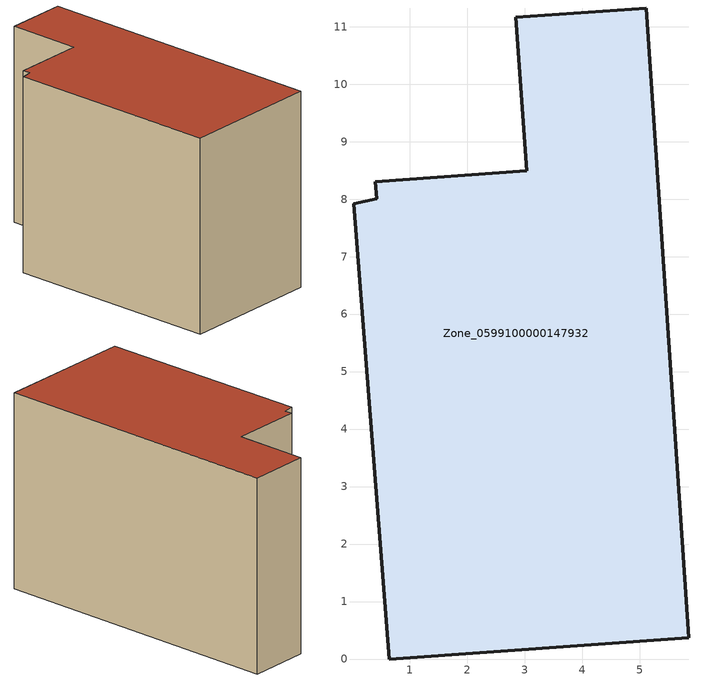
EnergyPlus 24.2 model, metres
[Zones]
Zone_0599100000147932
 floor ground (C_G): 5.85,0.37 0.64,0 0.03,7.92 0.42,8.01 0.4,8.3 3.03,8.49 2.84,11.16 5.11,11.32 z0
 wall outside (C_F): 0.64,0 5.85,0.37 5.11,11.32 2.84,11.16 3.03,8.49 0.4,8.3 0.42,8.01 0.03,7.92 0.64,0 z0:7.29
 roof outside (C_R): 0.4,8.3 0.42,8.01 0.03,7.92 0.64,0 5.85,0.37 5.11,11.32 2.84,11.16 3.03,8.49 z7.29
[BUILDING]
Pand.0599100000147932: North Axis=0; Terrain=City; Loads Convergence Tolerance Value=0.04; Temperature Convergence Tolerance Value=0.4; Solar Distribution=FullExterior; Maximum Number of Warmup Days=25; Minimum Number of Warmup Days=1
[Site:Location]
Rotterdam.The.Hague.AP_ZH_NLD Design_Conditions: Latitude=51.96; Longitude=4.45; Time Zone=1; Elevation=-4.5
[SITE:GROUNDTEMPERATURE:BUILDINGSURFACE]
18, 18, 18, 18, 18, 18, 18, 18, 18, 18, 18, 18
[MATERIAL] Thermal Absorptance=0.9; Solar Absorptance=0.7; Visible Absorptance=0.7
Name | Roughness | Thickness | Conductivity | Density | Specific Heat
G.TC.1946 | MediumSmooth | 0.15 | 1 | 540 | 1210
F.TC.1946 | Rough | 0.3 | 0.857143 | 1920 | 840
R.TC.1946 | MediumRough | 0.2 | 0.909091 | 1500 | 1000
[CONSTRUCTION]
C_G: G.TC.1946
C_F: F.TC.1946
C_R: R.TC.1946
[ZONE]
Zone_0599100000147932: Type=1; Multiplier=1; Ceiling Height=Autocalculate; Volume=Autocalculate; Floor Area=autocalculate; Part of Total Floor Area=Yes
[ZONEINFILTRATION:DESIGNFLOWRATE]
Infil_Zone_0599100000147932: Zone or ZoneList or Space or SpaceList=Zone_0599100000147932; Schedule=AlwaysOn; Design Flow Rate Calculation Method=Flow/Area; Flow Rate per Floor Area=0.003; Constant Term Coefficient=1; Temperature Term Coefficient=0; Velocity Term Coefficient=0; Velocity Squared Term Coefficient=0
[HVACTEMPLATE:ZONE:IDEALLOADSAIRSYSTEM]
Zone_0599100000147932: Maximum Heating Supply Air Temperature=50; Minimum Cooling Supply Air Temperature=13; Maximum Heating Supply Air Humidity Ratio=0.0156; Minimum Cooling Supply Air Humidity Ratio=0.0077; Heating Limit=NoLimit; Cooling Limit=NoLimit; Dehumidification Control Type=ConstantSensibleHeatRatio; Cooling Sensible Heat Ratio=0.7; Dehumidification Setpoint=60; Humidification Control Type=None; Humidification Setpoint=30; Outdoor Air Method=None; Outdoor Air Flow Rate per Person=0.00944; Outdoor Air Flow Rate per Zone Floor Area=0; Outdoor Air Flow Rate per Zone=0; Demand Controlled Ventilation Type=None; Outdoor Air Economizer Type=NoEconomizer; Heat Recovery Type=None; Sensible Heat Recovery Effectiveness=0.7; Latent Heat Recovery Effectiveness=0.65
[ZONECONTROL:THERMOSTAT]
ThermostatControl_Zone_0599100000147932: Zone or ZoneList=Zone_0599100000147932; Control Type Schedule=DualSetpointControlType; Control 1=Thermostat_Zone_0599100000147932; Temperature Difference Between Cutout And Setpoint=0
[THERMOSTATSETPOINT:DUALSETPOINT]
Thermostat_Zone_0599100000147932: Heating Setpoint Temperature Schedule=HeatingSetpoint_Zone_0599100000147932; Cooling Setpoint Temperature Schedule=CoolingSetpoint_Zone_0599100000147932
[SCHEDULE:COMPACT]
HeatingSetpoint_Zone_0599100000147932: Through: 12/31, For: AllDays, Until: 24:00, 21
CoolingSetpoint_Zone_0599100000147932: Through: 12/31, For: AllDays, Until: 24:00, 24
DualSetpointControlType: Through: 12/31, For: AllDays, Until: 24:00, 4
AlwaysOn: Through: 12/31, For: AllDays, Until: 24:00, 1
